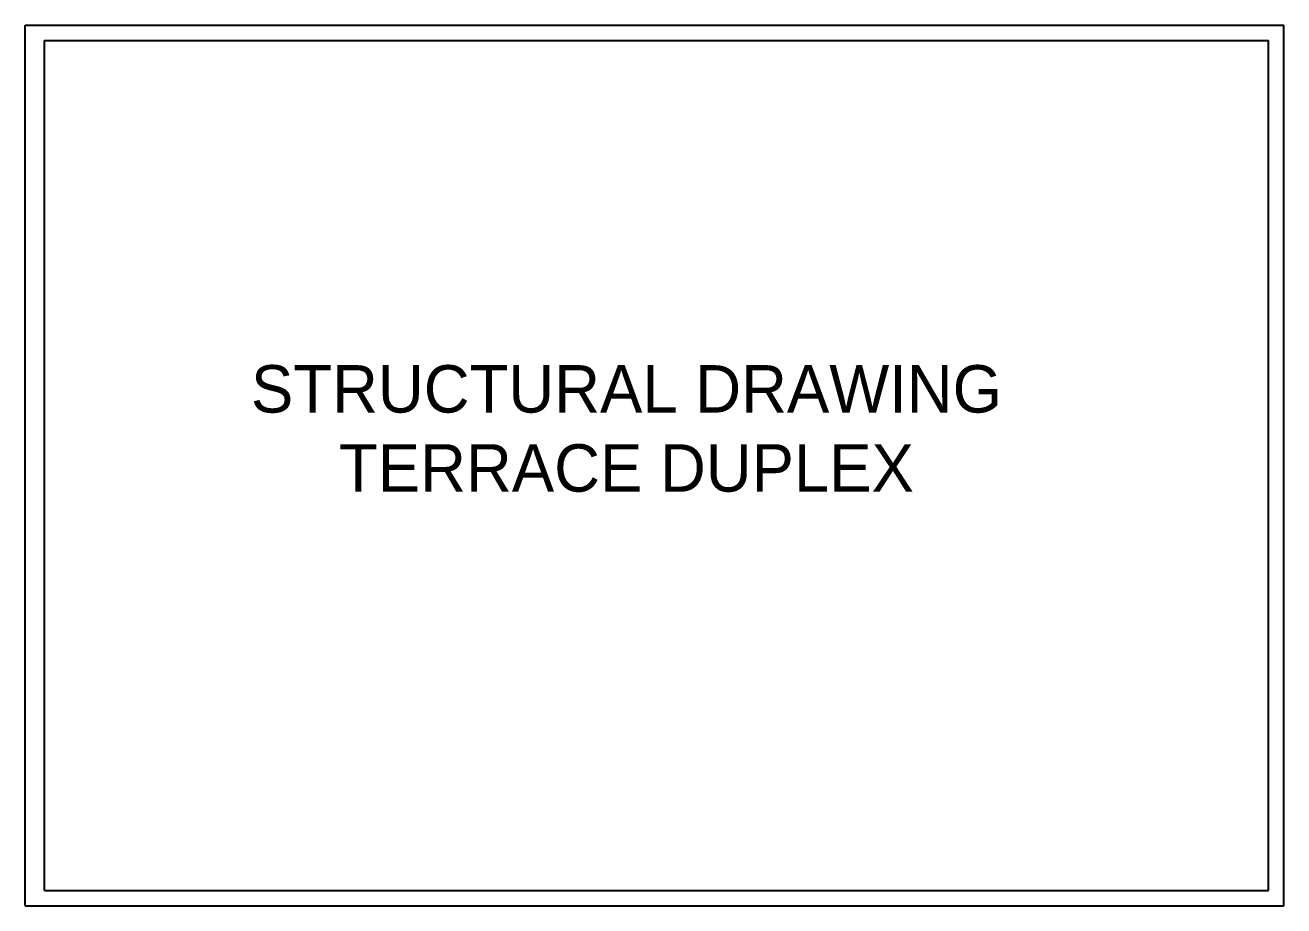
# Model space of a CAD drawing. Header units: inches. Extents: x 23 to 2032867, y 13 to 664695.
# Drawn here: x 199940 to 257679, y 14246 to 54663 of the extents above; entities that cross this region are included whole.
import ezdxf

# ---------------------------------------------------------------- set-up
doc = ezdxf.new("R2010")
doc.units = ezdxf.units.IN
doc.header["$MEASUREMENT"] = 0
for name, color, linetype in [('A-ANNO-TTLB', 3, 'Continuous'), ('LIAB', 8, 'Continuous'), ('PLOTYR', 15, 'Continuous')]:
    doc.layers.add(name, color=color, linetype=linetype)
doc.styles.add('X-HLVL1S', font='X-HLVL1S.SHX')

msp = doc.modelspace()

# ---------------------------------------------------------------- linework, layer by layer
at = {"layer": 'LIAB', "color": 7, "linetype": 'Continuous', "ltscale": 256.031999}
for p, q in [((200829.438, 53958.661), (256974.61, 53958.661)), ((200829.438, 14949.728), (200829.438, 53958.661)), ((256974.61, 14949.728), (256974.61, 53958.661)), ((200829.438, 14949.728), (256974.61, 14949.728))]:
    msp.add_line(p, q, dxfattribs=at)
at = {"layer": 'PLOTYR', "color": 1, "linetype": 'Continuous', "ltscale": 250}
for p, q in [((199939.888, 54662.794), (257678.743, 54662.794)), ((199939.888, 14245.595), (199939.888, 54662.794)), ((257678.743, 14245.595), (257678.743, 54662.794)), ((199939.888, 14245.595), (257678.743, 14245.595))]:
    msp.add_line(p, q, dxfattribs=at)

# ---------------------------------------------------------------- texts
at = {"layer": 'A-ANNO-TTLB', "color": 7, "insert": (227524.832, 33222.064, -77742.892), "char_height": 2177.28, "attachment_point": 8, "style": 'X-HLVL1S'}
msp.add_mtext(' \\PSTRUCTURAL DRAWING\\PTERRACE DUPLEX   ', dxfattribs=at)

doc.saveas('drawing.dxf')
